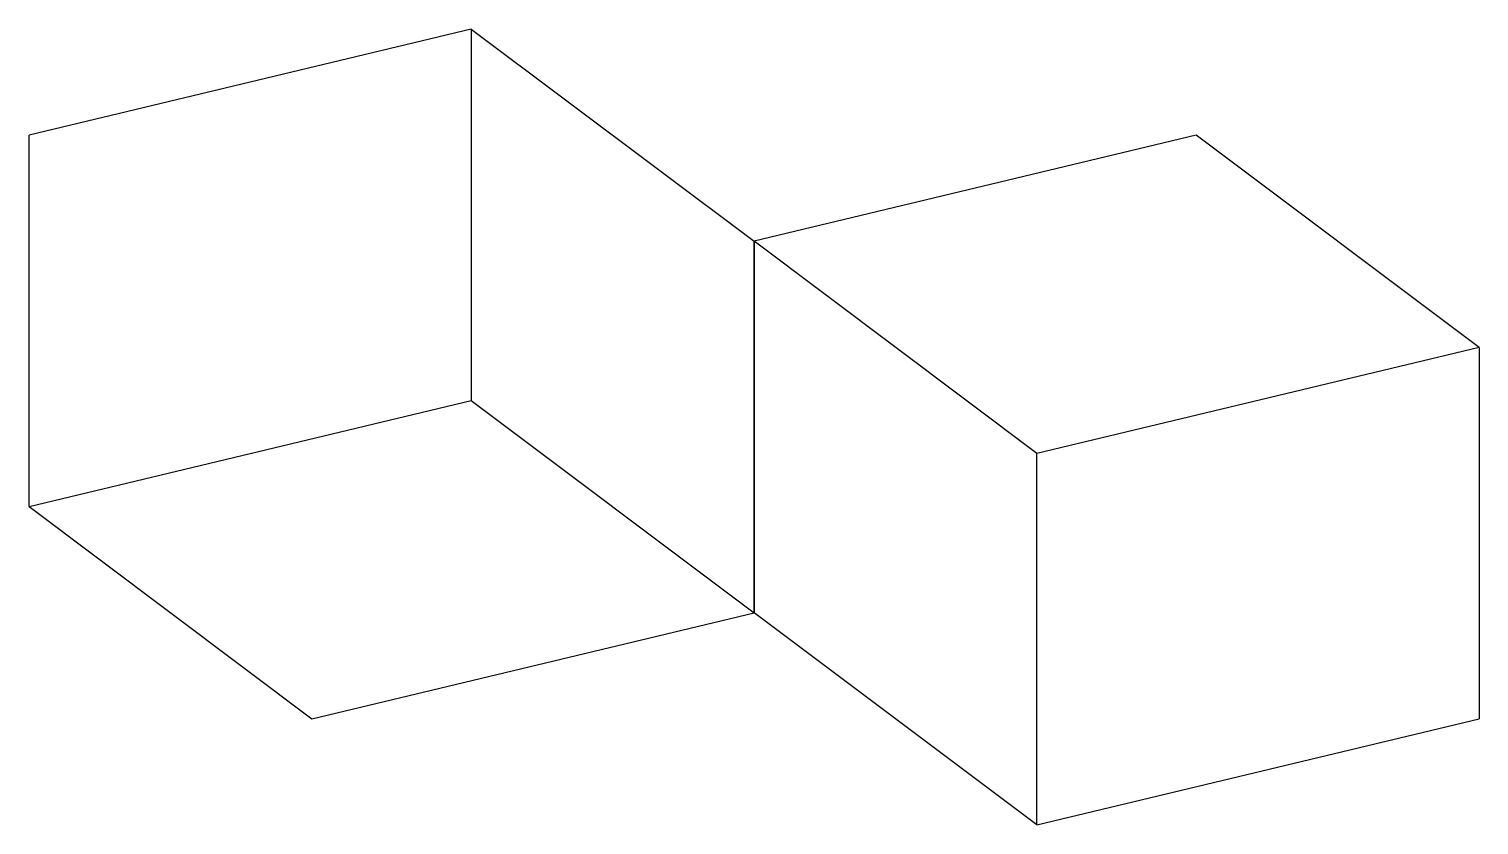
# Model space of a CAD drawing. Header units: centimetres. Extents: x 0 to 82, y 0 to 45.
import ezdxf

# ---------------------------------------------------------------- set-up
doc = ezdxf.new("R2010")
doc.units = ezdxf.units.CM
doc.layers.get('0').update_dxf_attribs({"lineweight": 25, "true_color": 0x000000})

msp = doc.modelspace()

# ---------------------------------------------------------------- linework, layer by layer
for p, q in [((25, 45), (0, 39)), ((25, 45), (25, 24)), ((25, 45), (41, 33)), ((0, 18), (0, 39)), ((66, 39), (41, 33)), ((82, 27), (66, 39)), ((57, 21), (41, 33)), ((41, 33), (41, 12)), ((41, 12), (41, 33)), ((82, 27), (57, 21)), ((82, 27), (82, 6)), ((0, 18), (25, 24)), ((25, 24), (41, 12)), ((57, 0), (57, 21)), ((0, 18), (16, 6)), ((16, 6), (41, 12)), ((57, 0), (41, 12)), ((57, 0), (82, 6))]:
    msp.add_line(p, q)

doc.saveas('drawing.dxf')
